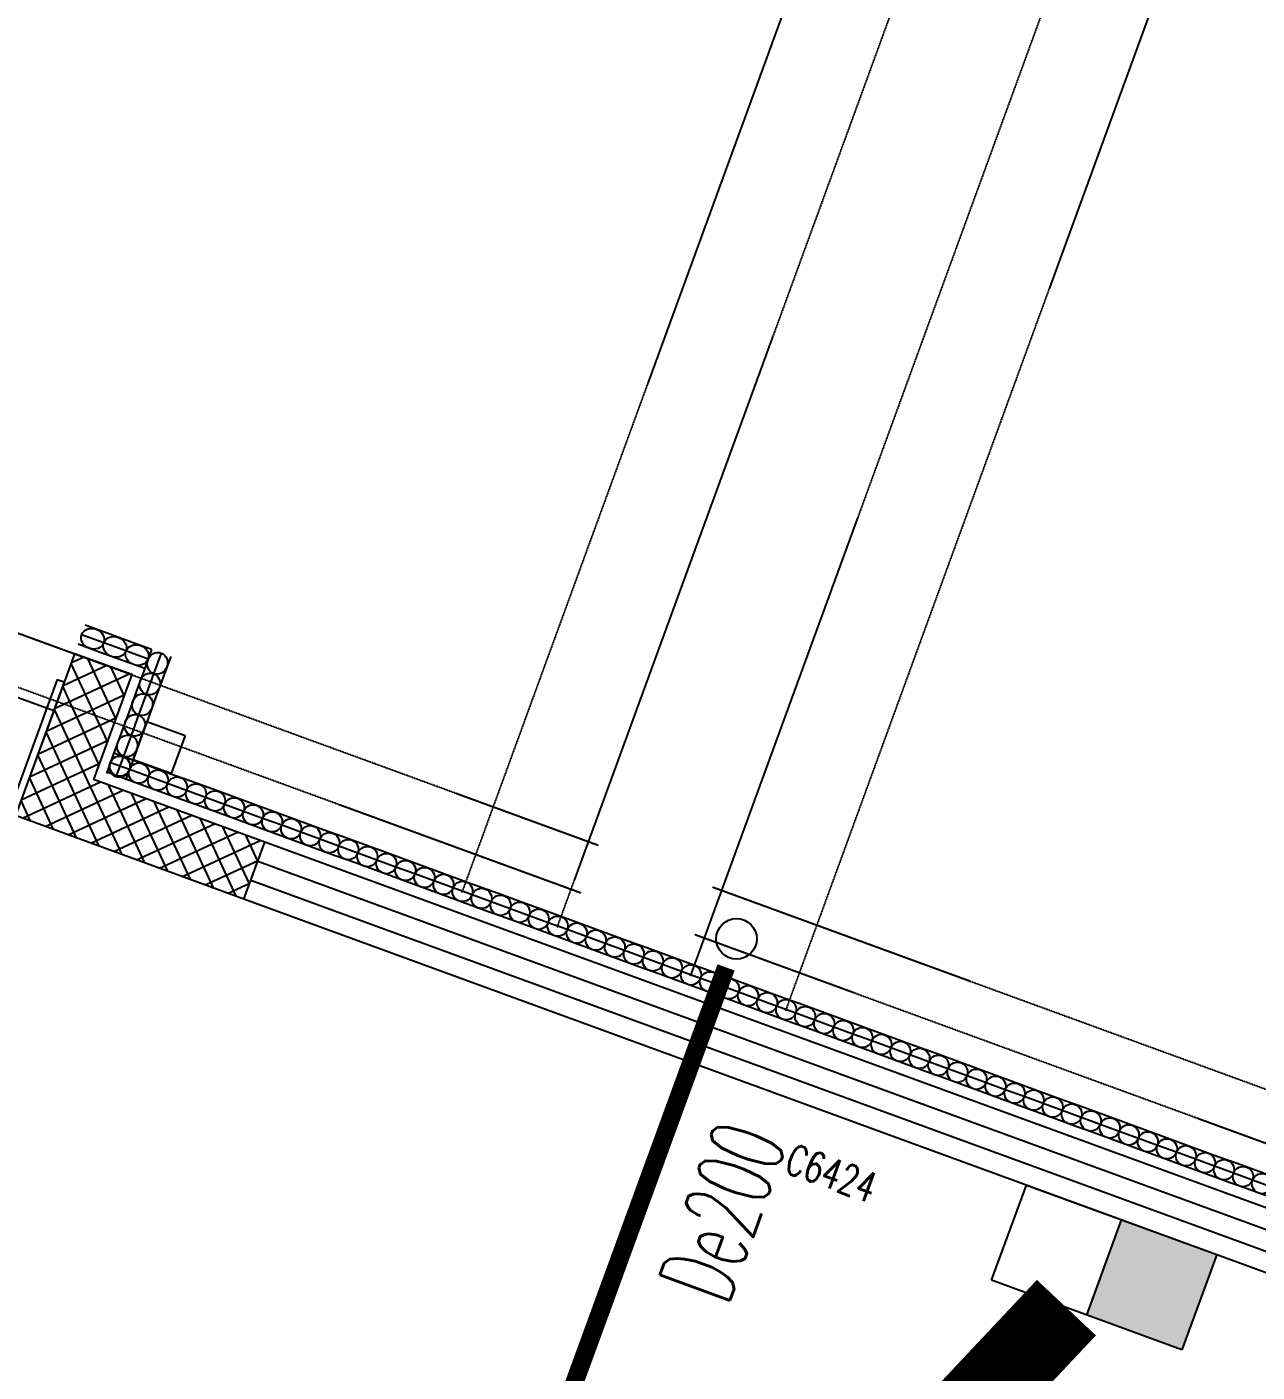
# Model space of a CAD drawing. Extents: x -111898 to 889894, y -2 to 1194865.
# Drawn here: x 653125 to 659194, y 947933 to 954568 of the extents above; entities that cross this region are included whole.
import ezdxf

# ---------------------------------------------------------------- set-up
doc = ezdxf.new("R2010")
doc.units = 0
doc.header["$LTSCALE"] = 10
doc.header["$MEASUREMENT"] = 0
doc.linetypes.add('10平面$0$DASH', pattern=[0.35, 0.25, -0.1])
doc.layers.get('Defpoints').update_dxf_attribs({"color": 210})
for name, color, linetype in [('0-WALL', 252, 'Continuous'), ('1-单体雨水', 131, 'Continuous'), ('10平面$0$10平面$0$WINDOW', 4, 'Continuous'), ('10平面$0$10平面$0$WINDOW_TEXT', 7, 'Continuous'), ('10平面$0$A-HRAIL', 173, 'Continuous'), ('10平面$0$AS-WALL', 40, 'Continuous'), ('10平面$0$PUB_HATCH', 8, 'Continuous'), ('Gps-ZF雨水', 4, 'TG_Y'), ('TEXT_雨水', 4, 'Continuous'), ('TWT_雨水口', 4, 'Continuous'), ('VPIPE-雨水', 4, 'Continuous'), ('WALL', 252, 'Continuous'), ('建-窗', 252, 'Continuous'), ('建-门窗编号', 7, 'Continuous')]:
    doc.layers.add(name, color=color, linetype=linetype)
doc.styles.add('10平面$0$10平面$0$_TCH_WINDOW', font='SIMPLEX', dxfattribs={"height": 3.5, "bigfont": 'GBCBIG'})
doc.styles.add('_TWT_PIPEDN', font='SIMPLEX', dxfattribs={"width": 0.6, "height": 3, "bigfont": 'HZTXT'})
doc.styles.add('A-WIN-LABEL', font='SIMPLEX', dxfattribs={"bigfont": 'GBCBIG'})
doc.styles.add('TG_LINETYPE', font='SIMPLEX', dxfattribs={"width": 0.8, "height": 3.5, "bigfont": 'HZTXT'})
doc.linetypes.add('TG_Y', pattern='A,2,-0.3,["Y",TG_LINETYPE,S=0.1,R=0,X=-0.25,Y=-0.15],0', length=2.3)
pattern_1 = [(45, (60, 0), (-60.0001, 60.0001), []), (135, (60, 0), (-60.0001, -60.0001), [])]

# ---------------------------------------------------------------- blocks, each defined once
blk = doc.blocks.new('10平面$0$DOOR2DLIB$SYSLIB$00000123')
at = {"color": 0}
for p, q in [((0.475, -0.0014), (0.475, 0.7521)), ((0.475, 0.7521), (0.5, 0.7521)), ((0.5, -0.0014), (0.5, 0.7521)), ((-0.5, 0), (-0.5, 0.252)), ((-0.475, 0.252), (-0.5, 0.252)), ((-0.475, 0), (-0.475, 0.252)), ((-0.475, 0), (-0.5, 0)), ((0.475, -0.0014), (0.5, -0.0014))]:
    blk.add_line(p, q, dxfattribs=at)
for centre, radius, start, end in [((0.5046, -0.0019), 0.7546, 92.2493, 179.7238), ((-0.5008, 0.0026), 0.2508, 359.7899, 84.0974)]:
    blk.add_arc(centre, radius, start, end, dxfattribs=at)
blk = doc.blocks.new('10平面$0$G$C325EBD4F')
at = {"layer": '10平面$0$PUB_HATCH'}
h = blk.add_hatch(dxfattribs=at)
h.set_pattern_fill('多孔材料', color=256, scale=30, style=0)
h.set_pattern_definition(pattern_1)
h.paths.add_polyline_path([(5500, 250), (5200, 250), (5200, -50)])
h = blk.add_hatch(dxfattribs=at)
h.set_pattern_fill('多孔材料', color=256, scale=30, style=0)
h.set_pattern_definition(pattern_1)
h.paths.add_polyline_path([(5500, 250), (5200, -50), (5200, -600), (5500, -300)])
h = blk.add_hatch(dxfattribs=at)
h.set_pattern_fill('多孔材料', color=256, scale=30, style=0)
h.set_pattern_definition(pattern_1)
h.paths.add_polyline_path([(6400, -300), (5500, -300), (5200, -600), (6400, -600)])
at = {"layer": '10平面$0$10平面$0$WINDOW'}
blk.add_line((5200, -50), (3700, -50), dxfattribs=at)
at = {"layer": '10平面$0$AS-WALL'}
for p, q in [((5500, 250), (5200, 250)), ((5200, 250), (5200, -50)), ((5500, 250), (5500, -300)), ((5200, -50), (5200, -600)), ((6400, -300), (5500, -300)), ((6400, -600), (6400, -300)), ((6400, -600), (5200, -600))]:
    blk.add_line(p, q, dxfattribs=at)
at = {"layer": '10平面$0$10平面$0$WINDOW'}
ref = blk.add_blockref('10平面$0$DOOR2DLIB$SYSLIB$00000123', (4450, 100), dxfattribs=dict(at, xscale=-1500, yscale=1500, zscale=300, rotation=180.0000000000445))
ref.add_attrib('A', 'MLC1584', (4117.5, 313.1), dxfattribs={"layer": '10平面$0$10平面$0$WINDOW_TEXT', "height": 148.75, "style": '10平面$0$10平面$0$_TCH_WINDOW', "width": 0.705882})
blk = doc.blocks.new('10平面$0$99平面图例外参$0$$LinePat$圆环')
for points in [[(0, 150), (300, 150)], [(0, 0), (300, 0)], [(0, -150), (300, -150)]]:
    blk.add_lwpolyline(points)
at = {"color": 0}
blk.add_circle((150, 0), 150, dxfattribs=at)
blk = doc.blocks.new('WINDOW2DLIB$DYNSTYLE$00000005')
at = {"color": 0}
for points in [[(-0.5, 0.5), (0.5, 0.5)], [(0.5, -0.5), (0.5, 0.5)], [(0.5, 0.1667), (-0.5, 0.1667)], [(0.5, -0.1667), (-0.5, -0.1667)], [(-0.5, -0.5), (0.5, -0.5)]]:
    blk.add_lwpolyline(points, dxfattribs=at)
blk = doc.blocks.new('$TwtSys$00000424')
for p, q in [((-500, 250), (500, 250)), ((-500, -250), (-500, 250)), ((0, -250), (0, 250)), ((500, 250), (500, -250)), ((500, -250), (-500, -250))]:
    blk.add_line(p, q)
blk.add_solid([(0, 250), (500, 250), (0, -250), (500, -250)])

msp = doc.modelspace()

# ---------------------------------------------------------------- hatches: boundary and pattern name
at = {"layer": '0-WALL'}
h = msp.add_hatch(dxfattribs=at)
h.set_pattern_fill('草坪或沼泽', color=8, scale=400, angle=-0.200257)
h.set_pattern_definition([(359.79974, (-824318.4, 704905.5), (1605.5824, 1594.398), [240, -48, 64, -48, 240, -960]), (359.79974, (-824398.3, 704953.8), (1605.5824, 1594.398), [160, -120, 240, -120, 160, -800]), (359.79974, (-823836, 705591.9), (1605.5824, 1594.398), [200, -80, 200, -1120]), (359.79974, (-824634.9, 705914.7), (1605.5824, 1594.398), [80, -160, 80, -1280]), (89.79974, (-824474.9, 705914.1), (-1594.398, 1605.5824), [144, -1456]), (89.79974, (-823998.3, 704952.4), (-1594.398, 1605.5824), [160, -1440]), (89.79974, (-823596, 705591), (-1594.398, 1605.5824), [160, -1440]), (44.79974, (-823790.3, 704935.7), (5.5922, 1599.9902), [160, -2102.7417]), (134.79974, (-824206.3, 704937.2), (-1599.9902, 5.5922), [160, -2102.7417]), (63.23469, (-823838.3, 704943.9), (5.5922, 1599.99023), [160, -3417.7088]), (75.7635, (-823918.27, 704952.15), (5.59221, 1599.99023), [160, -6436.969]), (75.7635, (-823516.03, 705590.75), (5.59221, 1599.99023), [128, -6468.969]), (75.7635, (-824442.9, 705914), (5.59221, 1599.99023), [112, -6484.969]), (103.835987, (-824078.27, 704952.7), (5.59221, 1599.99023), [160, -6436.969]), (103.835987, (-823676.03, 705591.3), (5.59221, 1599.99023), [128, -6468.969]), (103.835987, (-824506.9, 705914.2), (5.59221, 1599.99023), [112, -6484.969]), (116.364795, (-824158.3, 704945), (5.5922, 1599.99023), [160, -3417.7069])])
edge = h.paths.add_edge_path()
edge.add_line((741503.08, 933538.38), (741712.87, 934018.57))
edge.add_line((741712.87, 934018.57), (745060.96, 941812.89))
edge.add_line((745060.96, 941812.89), (766890.86, 1001849.76))
edge.add_line((766890.86, 1001849.76), (760346.98, 1016169.02))
edge.add_line((760346.98, 1016169.02), (737579.78, 1026362.54))
edge.add_line((737579.78, 1026362.54), (720756.11, 1037729.77))
edge.add_line((720756.11, 1037729.77), (653654.65, 1067773.01))
edge.add_line((653654.65, 1067773.01), (467795.25, 820503.81))
edge.add_line((467795.25, 820503.81), (468143.58, 820404.89))
edge.add_line((468143.58, 820404.89), (647181.92, 1058601.18))
edge.add_line((647181.92, 1058601.18), (648464.56, 1058132.56))
edge.add_line((648464.56, 1058132.56), (650350.23, 1063296.8))
edge.add_line((650350.23, 1063296.8), (720796.15, 1037558.69))
edge.add_line((720796.15, 1037558.69), (718909.6, 1032395.07))
edge.add_line((718909.6, 1032395.07), (725484.49, 1029992.9))
edge.add_line((725484.49, 1029992.9), (726513.26, 1032808.65))
edge.add_line((726513.26, 1032808.65), (729331.07, 1031779.14))
edge.add_line((729331.07, 1031779.14), (728302.36, 1028963.46))
edge.add_line((728302.36, 1028963.46), (747084.56, 1022101.19))
edge.add_line((747084.56, 1022101.19), (755217.14, 1018452.95))
edge.add_arc((743028.5, 1006160.87), 17310.64, -14.619994, 45.242091, ccw=False)
edge.add_line((759778.64, 1001791.54), (760685.99, 1001458.08))
edge.add_line((760685.99, 1001458.08), (765094.65, 999847.31))
edge.add_line((765094.65, 999847.31), (740941.69, 933744.02))
edge.add_line((740941.69, 933744.02), (741503.08, 933538.38))

# ---------------------------------------------------------------- linework, layer by layer
at = {"layer": '1-单体雨水', "const_width": 90}
msp.add_lwpolyline([(655596.22, 947252.06), (656574.27, 949928.99)], dxfattribs=at)
at = {"layer": 'Defpoints', "color": 1}
msp.add_lwpolyline([(653904.71, 951072.91), (653836.08, 950885.05), (653648.22, 950953.69), (653716.86, 951141.54)], close=True, dxfattribs=at)
at = {"layer": 'Gps-ZF雨水', "ltscale": 0.1, "const_width": 400}
msp.add_lwpolyline([(658253.47, 948250.82), (655318.19, 945129.79)], dxfattribs=at)
at = {"layer": 'VPIPE-雨水', "linetype": 'Continuous'}
msp.add_circle((656625.74, 950069.88), 100, dxfattribs=at)
at = {"layer": 'WALL', "color": 8, "linetype": '10平面$0$DASH'}
for p, q in [((655271.93, 950298.35), (686397.69, 1035490.35)), ((655741.57, 950126.76), (686867.33, 1035318.76)), ((656399.06, 949886.54), (687524.82, 1035078.54)), ((656868.69, 949714.95), (687994.45, 1034906.95)), ((651477.66, 952163.72), (655942.96, 950532.27)), ((651391.86, 951928.9), (655857.17, 950297.46)), ((656506.52, 950326.37), (660971.82, 948694.93)), ((656420.73, 950091.55), (660886.03, 948460.11))]:
    msp.add_line(p, q, dxfattribs=at)
at = {"layer": 'WALL', "color": 8}
msp.add_line((654195.39, 950265.81), (654298.34, 950547.59), dxfattribs=at)
msp.add_lwpolyline([(654195.39, 950265.81), (654298.34, 950547.59)], dxfattribs=at)

# ---------------------------------------------------------------- block references
at = {"layer": '10平面$0$A-HRAIL'}
for p, xscale, yscale, zscale, rotation in [((653503.86, 951529.89), 0.3888888888074629, 0.3333333333333334, 0.3333333333333333, 159.9297114345931), ((653613.44, 951489.85), 0.3888888888074629, 0.3333333333333334, 0.3333333333333333, 159.9297114345931), ((653723.02, 951449.82), 0.3888888888074629, 0.3333333333333334, 0.3333333333333333, 159.9297114345931), ((653787.14, 951479.62), 0.3611111227129974, 0.3333333333333334, 0.3333333333333333, 249.9297114345931), ((653749.97, 951377.87), 0.3611111227129974, 0.3333333333333334, 0.3333333333333333, 249.9297114345931), ((653712.79, 951276.11), 0.3611111227129974, 0.3333333333333334, 0.3333333333333333, 249.9297114345931), ((653675.61, 951174.36), 0.3611111227129974, 0.3333333333333334, 0.3333333333333333, 249.9297114345931), ((653638.44, 951072.6), 0.3611111227129974, 0.3333333333333334, 0.3333333333333333, 249.9297114345931), ((653601.26, 950970.85), 0.3611111227129974, 0.3333333333333334, 0.3333333333333333, 249.9297114345931), ((653630.26, 950904.53), 0.3333333334243454, 0.3333333334243454, 0.3333333334243454, 159.9297114345931), ((653724.19, 950870.22), 0.3333333334243454, 0.3333333334243454, 0.3333333334243454, 159.9297114345931), ((653818.12, 950835.9), 0.3333333334243454, 0.3333333334243454, 0.3333333334243454, 159.9297114345931), ((653912.04, 950801.58), 0.3333333334243454, 0.3333333334243454, 0.3333333334243454, 159.9297114345931), ((654005.97, 950767.26), 0.3333333334243454, 0.3333333334243454, 0.3333333334243454, 159.9297114345931), ((654099.9, 950732.95), 0.3333333334243454, 0.3333333334243454, 0.3333333334243454, 159.9297114345931), ((654193.83, 950698.63), 0.3333333334243454, 0.3333333334243454, 0.3333333334243454, 159.9297114345931), ((654287.75, 950664.31), 0.3333333334243454, 0.3333333334243454, 0.3333333334243454, 159.9297114345931), ((654381.68, 950630), 0.3333333334243454, 0.3333333334243454, 0.3333333334243454, 159.9297114345931), ((654475.61, 950595.68), 0.3333333334243454, 0.3333333334243454, 0.3333333334243454, 159.9297114345931), ((654569.54, 950561.36), 0.3333333334243454, 0.3333333334243454, 0.3333333334243454, 159.9297114345931), ((654663.46, 950527.04), 0.3333333334243454, 0.3333333334243454, 0.3333333334243454, 159.9297114345931), ((654757.39, 950492.73), 0.3333333334243454, 0.3333333334243454, 0.3333333334243454, 159.9297114345931), ((654851.32, 950458.41), 0.3333333334243454, 0.3333333334243454, 0.3333333334243454, 159.9297114345931), ((654945.24, 950424.09), 0.3333333334243454, 0.3333333334243454, 0.3333333334243454, 159.9297114345931), ((655039.17, 950389.77), 0.3333333334243454, 0.3333333334243454, 0.3333333334243454, 159.9297114345931), ((655133.1, 950355.46), 0.3333333334243454, 0.3333333334243454, 0.3333333334243454, 159.9297114345931), ((655227.03, 950321.14), 0.3333333334243454, 0.3333333334243454, 0.3333333334243454, 159.9297114345931), ((655320.95, 950286.82), 0.3333333334243454, 0.3333333334243454, 0.3333333334243454, 159.9297114345931), ((655414.88, 950252.51), 0.3333333334243454, 0.3333333334243454, 0.3333333334243454, 159.9297114345931), ((655508.81, 950218.19), 0.3333333334243454, 0.3333333334243454, 0.3333333334243454, 159.9297114345931), ((655602.74, 950183.87), 0.3333333334243454, 0.3333333334243454, 0.3333333334243454, 159.9297114345931), ((655696.66, 950149.55), 0.3333333334243454, 0.3333333334243454, 0.3333333334243454, 159.9297114345931), ((655790.59, 950115.24), 0.3333333334243454, 0.3333333334243454, 0.3333333334243454, 159.9297114345931), ((655884.52, 950080.92), 0.3333333334243454, 0.3333333334243454, 0.3333333334243454, 159.9297114345931), ((655978.44, 950046.6), 0.3333333334243454, 0.3333333334243454, 0.3333333334243454, 159.9297114345931), ((656072.37, 950012.28), 0.3333333334243454, 0.3333333334243454, 0.3333333334243454, 159.9297114345931), ((656166.3, 949977.97), 0.3333333334243454, 0.3333333334243454, 0.3333333334243454, 159.9297114345931), ((656260.23, 949943.65), 0.3333333334243454, 0.3333333334243454, 0.3333333334243454, 159.9297114345931), ((656354.15, 949909.33), 0.3333333334243454, 0.3333333334243454, 0.3333333334243454, 159.9297114345931), ((656448.08, 949875.02), 0.3333333334243454, 0.3333333334243454, 0.3333333334243454, 159.9297114345931), ((656542.01, 949840.7), 0.3333333334243454, 0.3333333334243454, 0.3333333334243454, 159.9297114345931), ((656635.93, 949806.38), 0.3333333334243454, 0.3333333334243454, 0.3333333334243454, 159.9297114345931), ((656729.86, 949772.06), 0.3333333334243454, 0.3333333334243454, 0.3333333334243454, 159.9297114345931), ((656823.79, 949737.75), 0.3333333334243454, 0.3333333334243454, 0.3333333334243454, 159.9297114345931), ((656917.72, 949703.43), 0.3333333334243454, 0.3333333334243454, 0.3333333334243454, 159.9297114345931), ((657011.64, 949669.11), 0.3333333334243454, 0.3333333334243454, 0.3333333334243454, 159.9297114345931), ((657105.57, 949634.79), 0.3333333334243454, 0.3333333334243454, 0.3333333334243454, 159.9297114345931), ((657199.5, 949600.48), 0.3333333334243454, 0.3333333334243454, 0.3333333334243454, 159.9297114345931), ((657293.43, 949566.16), 0.3333333334243454, 0.3333333334243454, 0.3333333334243454, 159.9297114345931), ((657387.35, 949531.84), 0.3333333334243454, 0.3333333334243454, 0.3333333334243454, 159.9297114345931), ((657481.28, 949497.53), 0.3333333334243454, 0.3333333334243454, 0.3333333334243454, 159.9297114345931), ((657575.21, 949463.21), 0.3333333334243454, 0.3333333334243454, 0.3333333334243454, 159.9297114345931), ((657669.13, 949428.89), 0.3333333334243454, 0.3333333334243454, 0.3333333334243454, 159.9297114345931), ((657763.06, 949394.57), 0.3333333334243454, 0.3333333334243454, 0.3333333334243454, 159.9297114345931), ((657856.99, 949360.26), 0.3333333334243454, 0.3333333334243454, 0.3333333334243454, 159.9297114345931), ((657950.92, 949325.94), 0.3333333334243454, 0.3333333334243454, 0.3333333334243454, 159.9297114345931), ((658044.84, 949291.62), 0.3333333334243454, 0.3333333334243454, 0.3333333334243454, 159.9297114345931), ((658138.77, 949257.3), 0.3333333334243454, 0.3333333334243454, 0.3333333334243454, 159.9297114345931), ((658232.7, 949222.99), 0.3333333334243454, 0.3333333334243454, 0.3333333334243454, 159.9297114345931), ((658326.62, 949188.67), 0.3333333334243454, 0.3333333334243454, 0.3333333334243454, 159.9297114345931), ((658420.55, 949154.35), 0.3333333334243454, 0.3333333334243454, 0.3333333334243454, 159.9297114345931), ((658514.48, 949120.04), 0.3333333334243454, 0.3333333334243454, 0.3333333334243454, 159.9297114345931), ((658608.41, 949085.72), 0.3333333334243454, 0.3333333334243454, 0.3333333334243454, 159.9297114345931), ((658702.33, 949051.4), 0.3333333334243454, 0.3333333334243454, 0.3333333334243454, 159.9297114345931), ((658796.26, 949017.08), 0.3333333334243454, 0.3333333334243454, 0.3333333334243454, 159.9297114345931), ((658890.19, 948982.77), 0.3333333334243454, 0.3333333334243454, 0.3333333334243454, 159.9297114345931), ((658984.12, 948948.45), 0.3333333334243454, 0.3333333334243454, 0.3333333334243454, 159.9297114345931), ((659078.04, 948914.13), 0.3333333334243454, 0.3333333334243454, 0.3333333334243454, 159.9297114345931), ((659171.97, 948879.81), 0.3333333334243454, 0.3333333334243454, 0.3333333334243454, 159.9297114345931), ((659265.9, 948845.5), 0.3333333334243454, 0.3333333334243454, 0.3333333334243454, 159.9297114345931)]:
    msp.add_blockref('10平面$0$99平面图例外参$0$$LinePat$圆环', p, dxfattribs=dict(at, xscale=xscale, yscale=yscale, zscale=zscale, rotation=rotation))
at = {"layer": 'TWT_雨水口', "rotation": 339.9297083984292}
msp.add_blockref('$TwtSys$00000424', (658439.78, 948448.92), dxfattribs=at)
at = {"layer": 'WALL', "color": 8, "rotation": 339.9297114345931}
msp.add_blockref('10平面$0$G$C325EBD4F', (648389.95, 953025.68), dxfattribs=at)
at = {"layer": '建-窗'}
ref = msp.add_blockref('WINDOW2DLIB$DYNSTYLE$00000005', (657252.54, 949308.55), dxfattribs=dict(at, xscale=6400, yscale=-300, zscale=300, rotation=159.9297114607114))
ref.add_attrib('A', 'C6424', (656855.74, 948921.86), dxfattribs={"layer": '建-门窗编号', "height": 148.75, "rotation": 339.929711, "style": 'A-WIN-LABEL', "width": 0.705882})

# ---------------------------------------------------------------- texts
at = {"layer": 'TEXT_雨水', "style": '_TWT_PIPEDN', "width": 0.557143}
msp.add_text('De200', height=367.5, rotation=69.929711, dxfattribs=at).set_placement((656581.01, 948253.68))

doc.saveas('drawing.dxf')
